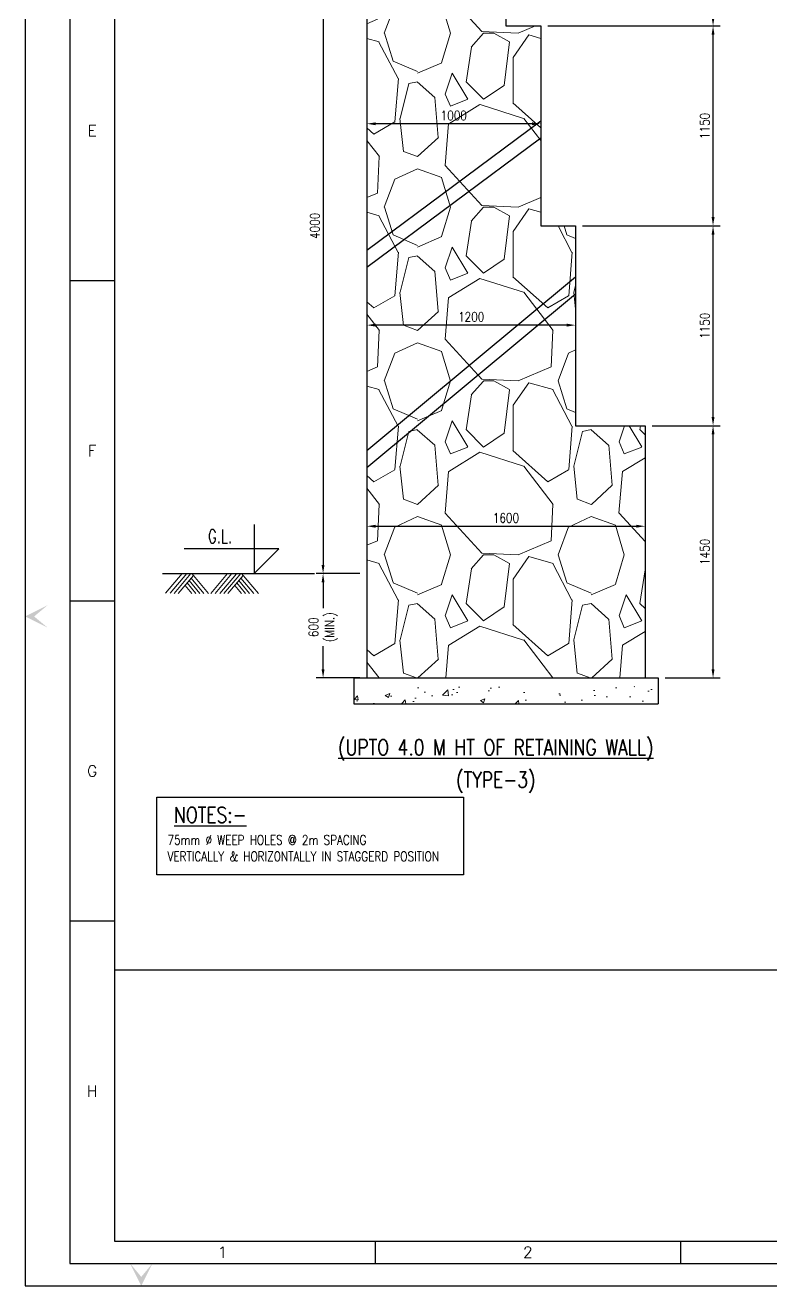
# Model space of a CAD drawing. Extents: x -69352 to 1013721, y -547461 to -186867.
# Drawn here: x 637272 to 658711, y -348663 to -312411 of the extents above; entities that cross this region are included whole.
import ezdxf
from ezdxf.enums import TextEntityAlignment as Align
from ezdxf.lldxf.tags import DXFTag

# ---------------------------------------------------------------- set-up
doc = ezdxf.new("R2010")
doc.units = 0
doc.header["$LTSCALE"] = 500
doc.header["$MEASUREMENT"] = 0
doc.header["$PDMODE"] = 35
doc.header["$PDSIZE"] = -15
doc.layers.get('DEFPOINTS').update_dxf_attribs({"color": 4})
for name, color, linetype in [('BENOS', 4, 'Continuous'), ('FOOT', 4, 'Continuous'), ('PNA', 10, 'Continuous'), ('S-DIM-1', 5, 'Continuous'), ('S-TEXT', 2, 'Continuous'), ('S-TEXT-1 @ 1', 4, 'Continuous'), ('S-TITIL', 6, 'Continuous')]:
    doc.layers.add(name, color=color, linetype=linetype)
doc.layers.add('hatch', color=7, linetype='Continuous', lineweight=5)
doc.layers.add('RIDE-PROFILE', color=8, linetype='Continuous', lineweight=25)
doc.styles.add('ROMANS', font='simplex.shx', dxfattribs={"width": 0.8, "height": 275})
tags = doc.linetypes.add('HIDDEN', pattern=[0.375, 0.25, -0.125]).pattern_tags.tags
tags[6:7] = [DXFTag(74, 4), DXFTag(75, 0), DXFTag(340, '0'), DXFTag(46, 1.0), DXFTag(50, 0.0), DXFTag(44, 0.0), DXFTag(45, 0.0)]
tags[4:5] = [DXFTag(74, 4), DXFTag(75, 0), DXFTag(340, '0'), DXFTag(46, 1.0), DXFTag(50, 0.0), DXFTag(44, 0.0), DXFTag(45, 0.0)]
doc.dimstyles.new('dim20', dxfattribs={"dimtxt": 250, "dimasz": 250, "dimexe": 200, "dimexo": 200, "dimgap": 100, "dimtad": 1, "dimdec": 0, "dimlfac": 0.2, "dimzin": 0, "dimdsep": 46, "dimtxsty": 'ROMANS', "dimcen": 0, "dimclrd": 5, "dimclre": 5, "dimclrt": 4, "dimadec": 0, "dimazin": 0, "dimtfac": 1, "dimtdec": 0, "dimtix": 1, "dimtofl": 0, "dimtmove": 2, "dimatfit": 3, "dimfxl": 0, "dimtolj": 1, "dimtzin": 0, "dimlwd": -1, "dimlwe": -1, "dimarcsym": 0})

# ---------------------------------------------------------------- blocks, each defined once
blk = doc.blocks.new('*D228')
at = {"layer": 'DEFPOINTS', "color": 0}
for p in [(647096, -326820), (655096, -326820), (655096, -326820)]:
    blk.add_point(p, dxfattribs=at)
at = {"layer": 'S-DIM-1', "color": 5}
for p, q in [((647096, -326620), (647096, -326620)), ((655096, -326620), (655096, -326620)), ((647346, -326820), (654846, -326820))]:
    blk.add_line(p, q, dxfattribs=at)
for points in [[(647346, -326778), (647346, -326861), (647096, -326820)], [(654846, -326861), (654846, -326778), (655096, -326820)]]:
    blk.add_solid(points, dxfattribs=at)
at = {"layer": 'S-DIM-1', "color": 4, "insert": (651096, -326582), "char_height": 275, "attachment_point": 5, "style": 'ROMANS'}
blk.add_mtext('\\A1;1600', dxfattribs=at)
blk = doc.blocks.new('*D229')
at = {"layer": 'DEFPOINTS', "color": 0}
for p in [(647096, -321036), (647096, -321036), (653096, -321036)]:
    blk.add_point(p, dxfattribs=at)
at = {"layer": 'S-DIM-1', "color": 5}
for p, q in [((647096, -320836), (647096, -320836)), ((652846, -321036), (647346, -321036)), ((653096, -320836), (653096, -320836))]:
    blk.add_line(p, q, dxfattribs=at)
for points in [[(647346, -320994), (647346, -321078), (647096, -321036)], [(652846, -321078), (652846, -320994), (653096, -321036)]]:
    blk.add_solid(points, dxfattribs=at)
at = {"layer": 'S-DIM-1', "color": 4, "insert": (650096, -320799), "char_height": 275, "attachment_point": 5, "style": 'ROMANS'}
blk.add_mtext('\\A1;1200', dxfattribs=at)
blk = doc.blocks.new('*D230')
at = {"layer": 'DEFPOINTS', "color": 0}
for p in [(647096, -315245), (647096, -315245), (652096, -315245)]:
    blk.add_point(p, dxfattribs=at)
at = {"layer": 'S-DIM-1', "color": 5}
for p, q in [((647096, -315045), (647096, -315045)), ((651846, -315245), (647346, -315245)), ((652096, -315045), (652096, -315045))]:
    blk.add_line(p, q, dxfattribs=at)
for points in [[(647346, -315204), (647346, -315287), (647096, -315245)], [(651846, -315287), (651846, -315204), (652096, -315245)]]:
    blk.add_solid(points, dxfattribs=at)
at = {"layer": 'S-DIM-1', "color": 4, "insert": (649596, -315008), "char_height": 275, "attachment_point": 5, "style": 'ROMANS'}
blk.add_mtext('\\A1;1000', dxfattribs=at)
blk = doc.blocks.new('*D231')
at = {"layer": 'DEFPOINTS', "color": 0}
for p in [(655096, -323931), (657051, -323931), (655471, -331181)]:
    blk.add_point(p, dxfattribs=at)
at = {"layer": 'S-DIM-1', "color": 5}
for p, q in [((655296, -323931), (657251, -323931)), ((657051, -330931), (657051, -324181)), ((655671, -331181), (657251, -331181))]:
    blk.add_line(p, q, dxfattribs=at)
for points in [[(657093, -324181), (657010, -324181), (657051, -323931)], [(657010, -330931), (657093, -330931), (657051, -331181)]]:
    blk.add_solid(points, dxfattribs=at)
at = {"layer": 'S-DIM-1', "color": 4, "insert": (656814, -327556), "char_height": 275, "attachment_point": 5, "rotation": 90, "style": 'ROMANS'}
blk.add_mtext('\\A1;1450', dxfattribs=at)
blk = doc.blocks.new('*D232')
at = {"layer": 'DEFPOINTS', "color": 0}
for p in [(653096, -318181), (657051, -318181), (655096, -323931)]:
    blk.add_point(p, dxfattribs=at)
at = {"layer": 'S-DIM-1', "color": 5}
for p, q in [((653296, -318181), (657251, -318181)), ((657051, -323681), (657051, -318431)), ((655296, -323931), (657251, -323931))]:
    blk.add_line(p, q, dxfattribs=at)
for points in [[(657093, -318431), (657010, -318431), (657051, -318181)], [(657010, -323681), (657093, -323681), (657051, -323931)]]:
    blk.add_solid(points, dxfattribs=at)
at = {"layer": 'S-DIM-1', "color": 4, "insert": (656814, -321056), "char_height": 275, "attachment_point": 5, "rotation": 90, "style": 'ROMANS'}
blk.add_mtext('\\A1;1150', dxfattribs=at)
blk = doc.blocks.new('*D233')
at = {"layer": 'DEFPOINTS', "color": 0}
for p in [(652096, -312431), (657051, -312431), (653096, -318181)]:
    blk.add_point(p, dxfattribs=at)
at = {"layer": 'S-DIM-1', "color": 5}
for p, q in [((652296, -312431), (657251, -312431)), ((657051, -317931), (657051, -312681)), ((653296, -318181), (657251, -318181))]:
    blk.add_line(p, q, dxfattribs=at)
for points in [[(657093, -312681), (657010, -312681), (657051, -312431)], [(657010, -317931), (657093, -317931), (657051, -318181)]]:
    blk.add_solid(points, dxfattribs=at)
at = {"layer": 'S-DIM-1', "color": 4, "insert": (656814, -315306), "char_height": 275, "attachment_point": 5, "rotation": 90, "style": 'ROMANS'}
blk.add_mtext('\\A1;1150', dxfattribs=at)
blk = doc.blocks.new('*D234')
at = {"layer": 'DEFPOINTS', "color": 0}
for p in [(657051, -308181), (658127, -308181), (652096, -312431)]:
    blk.add_point(p, dxfattribs=at)
at = {"layer": 'S-DIM-1', "color": 5}
for p, q in [((657927, -308181), (656851, -308181)), ((657051, -312181), (657051, -308431)), ((652296, -312431), (657251, -312431))]:
    blk.add_line(p, q, dxfattribs=at)
for points in [[(657093, -308431), (657010, -308431), (657051, -308181)], [(657010, -312181), (657093, -312181), (657051, -312431)]]:
    blk.add_solid(points, dxfattribs=at)
at = {"layer": 'S-DIM-1', "color": 4, "insert": (656814, -310306), "char_height": 275, "attachment_point": 5, "rotation": 90, "style": 'ROMANS'}
blk.add_mtext('\\A1;850', dxfattribs=at)
blk = doc.blocks.new('*D235')
at = {"layer": 'DEFPOINTS', "color": 0}
for p in [(647096, -308181), (645837, -328181), (647096, -328181)]:
    blk.add_point(p, dxfattribs=at)
at = {"layer": 'S-DIM-1', "color": 5}
for p, q in [((646896, -308181), (645637, -308181)), ((645837, -308431), (645837, -327931)), ((646896, -328181), (645637, -328181))]:
    blk.add_line(p, q, dxfattribs=at)
for points in [[(645878, -308431), (645795, -308431), (645837, -308181)], [(645795, -327931), (645878, -327931), (645837, -328181)]]:
    blk.add_solid(points, dxfattribs=at)
at = {"layer": 'S-DIM-1', "color": 4, "insert": (645599, -318181), "char_height": 275, "attachment_point": 5, "rotation": 90, "style": 'ROMANS'}
blk.add_mtext('\\A1;4000', dxfattribs=at)
blk = doc.blocks.new('*D221')
at = {"layer": 'DEFPOINTS', "color": 0}
for p in [(647096, -328181), (645837, -331181), (647096, -331181)]:
    blk.add_point(p, dxfattribs=at)
at = {"layer": 'S-DIM-1', "color": 5}
for p, q in [((646896, -328181), (645637, -328181)), ((645837, -328431), (645837, -329178)), ((645837, -330931), (645837, -330268)), ((646896, -331181), (645637, -331181))]:
    blk.add_line(p, q, dxfattribs=at)
for points in [[(645878, -328431), (645795, -328431), (645837, -328181)], [(645795, -330931), (645878, -330931), (645837, -331181)]]:
    blk.add_solid(points, dxfattribs=at)
at = {"layer": 'S-DIM-1', "color": 4, "insert": (645837, -329723), "char_height": 275, "attachment_point": 5, "rotation": 90, "style": 'ROMANS'}
blk.add_mtext('\\A1;600\\P(MIN.)', dxfattribs=at)
blk = doc.blocks.new('FOLDER')
at = {"layer": 'PNA'}
for points in [[(-1250, 2500), (0, 0), (0, 1000)], [(1250, 2500), (0, 0), (0, 1000)]]:
    blk.add_solid(points, dxfattribs=at)
blk = doc.blocks.new('SHEET')
at = {"color": 1}
blk.add_line((762042, -118391, -8), (676135, -118391, -8), dxfattribs=at)
at = {"elevation": -8, "flags": 128}
blk.add_lwpolyline([(674017, -125881), (763101, -125881), (763101, -63214), (674017, -63214)], close=True, dxfattribs=at)
at = {"layer": 'PNA'}
for p, q in [((675076, -102021, -8), (676135, -102021, -8)), ((675076, -109621, -8), (676135, -109621, -8)), ((675076, -117221, -8), (676135, -117221, -8)), ((682323, -124822, -8), (682323, -125351, -8)), ((689570, -124822, -8), (689570, -125351, -8))]:
    blk.add_line(p, q, dxfattribs=at)
at = {"layer": 'PNA', "color": 1, "elevation": -8}
for points in [[(675076, -125351), (762572, -125351), (762572, -63743), (675076, -63743)], [(676135, -124822), (762042, -124822), (762042, -64273), (676135, -64273)]]:
    blk.add_lwpolyline(points, close=True, dxfattribs=at)
at = {"layer": 'PNA', "xscale": 0.2118545526379952, "yscale": 0.2118545526379952, "zscale": 0.2118545526379952, "rotation": 270}
blk.add_blockref('FOLDER', (674017, -109992, -8), dxfattribs=at)
at = {"layer": 'PNA', "xscale": 0.2118545530764889, "yscale": 0.2118545530764889, "zscale": 0.2118545530764889}
blk.add_blockref('FOLDER', (676771, -125881, -8), dxfattribs=at)
at = {"layer": 'PNA', "style": 'ROMANS'}
for s, p in [('E', (675605, -98461, -8)), ('F', (675605, -106061, -8)), ('G', (675605, -113661, -8)), ('H', (675605, -121262, -8)), ('1', (678700, -125086, -8)), ('2', (685947, -125086, -8))]:
    blk.add_text(s, height=265, dxfattribs=at).set_placement(p, align=Align.MIDDLE)

msp = doc.modelspace()

# ---------------------------------------------------------------- hatches: boundary and pattern name
at = {"layer": 'hatch'}
h = msp.add_hatch(dxfattribs=at)
h.set_pattern_fill('GRAVEL', color=256, scale=5000, angle=90, style=0)
h.set_pattern_definition([(318.0128, (138516.4, -374073.97), (45000.0067, -39999.99116), [672.68, -66595.44]), (274.9697, (139016.41, -374523.97), (-4999.956535, 60000.00526), [1154.34, -114279.625]), (222.5104, (139116.4, -375673.97), (55000.04337, 49999.9536), [813.94, -80580.16]), (357.2737, (140366.41, -377623.97), (-100000.00147, 4999.98009), [1051.19, -104067.79]), (22.8337, (141416.41, -377673.97), (-59999.98206, -25000.04953), [1030.775, -102046.865]), (87.2737, (142366.41, -377273.97), (-4999.98009, -100000.00147), [1051.19, -104067.79]), (127.6942, (142416.41, -376223.97), (49999.952026, -65000.03673), [1390.145, -137624.245]), (162.2553, (141566.41, -375123.97), (-109999.981156, 35000.053814), [1312.44, -129931.605]), (211.4296, (140316.41, -374723.97), (-64999.97518, -40000.04117), [1054.75, -104420.365]), (265.2364, (139416.4, -375273.97), (4999.95766, 55000.00473), [1204.16, -59003.815]), (312.3974, (139316.41, -376473.97), (54999.96041, -60000.036755), [1557.24, -154166.875]), (228.8141, (140416.4, -372673.97), (-29999.98657, -35000.01473), [531.505, -52619.22]), (261.4692, (140066.4, -373073.97), (10000.03955, 64999.99142), [1011.185, -100107.555]), (315, (139916.4, -374074), (5000.002, -9e-13), [707.105, -6363.96]), (293.1986, (139316.4, -374424), (-10000.0066, 24999.99865), [380.79, -37698.075]), (21.8014, (139466.4, -374774), (-15000.0014, -4999.9996), [538.515, -26387.31]), (120.9638, (139966.4, -374574), (-10000.0124, 14999.9901), [874.645, -28280.115]), (251.5651, (139516.4, -373824), (4999.992, 10000.002), [632.455, -15178.935]), (106.3895, (139466.4, -377673.97), (-14999.96355, 50000.01099), [886, -87714.225]), (160.3462, (139216.4, -376823.97), (55000.01068, -19999.97624), [743.305, -73587.04]), (23.1986, (138516.4, -373824), (-24999.99865, -10000.0066), [761.575, -37317.29]), (73.6105, (139216.4, -373523.97), (-14999.96355, -50000.01099), [886, -87714.225]), (69.444, (142566.4, -377673.97), (-9999.98, -25000.0092), [854.4, -41865.62]), (24.7751, (142866.4, -376873.97), (-55000.0171, -24999.96095), [715.89, -70873.215]), (156.8014, (143516.4, -373774), (-24999.99865, 10000.0066), [761.575, -37317.29]), (107.354, (142816.4, -373473.97), (19999.97251, -65000.0101), [838.155, -82977.12]), (159.444, (143516.4, -376223.97), (25000.0092, -9999.98), [427.2, -42292.82]), (191.3099, (143516.4, -374074), (-20000.0038, -4999.9882), [254.95, -25240.145]), (255.9638, (143266.4, -374124), (4999.9903, 15000.0027), [1030.775, -19584.75]), (276.009, (143016.4, -375123.97), (-4999.99659, 49999.99875), [955.25, -94569.615]), (33.6901, (140416.4, -374574), (-9999.9978, -5000.0067), [721.11, -17306.645]), (83.1572, (141016.41, -374173.97), (10000.03999, 84999.99683), [1258.97, -124637.815]), (150.9454, (141166.4, -372923.97), (35000.00192, -20000.00014), [514.78, -50963.37]), (180, (140716.4, -372674), (-5000, -5000), [300, -4700]), (210.2564, (142866.4, -375223.97), (35000.01228, 19999.97443), [694.62, -68767.6]), (138.0128, (142266.4, -375573.97), (-45000.0067, 39999.99116), [1345.36, -65922.76]), (90, (141266.4, -374674), (-5000, 5000), [1300, -3700]), (55.3048, (141266.4, -373373.97), (-35000.04305, -49999.9713), [790.57, -78266.37]), (344.0546, (141716.4, -372724), (20000.0006, -4999.99945), [728.01, -35672.54]), (297.646, (142416.41, -372923.97), (50000.03857, -94999.97904), [1185.325, -117347.37]), (265.4261, (142966.41, -373973.97), (-4999.974006, -65000.00279), [1253.995, -124145.37])])
h.paths.add_polyline_path([(655096, -331181.128), (655096, -323931.128), (653096, -323931.128), (653096, -318181.128), (652096, -318181.128), (652096, -312431.128), (651096, -312431.128), (651096, -308181.128), (647096, -308181.128), (647096, -331181.128)])
h.paths.add_polyline_path([(649660.583, -320592.285), (649660.583, -321004.785), (650531.417, -321004.785), (650531.417, -320592.285)], flags=24)
h.paths.add_polyline_path([(649160.583, -314801.529), (649160.583, -315214.029), (650031.417, -315214.029), (650031.417, -314801.529)], flags=24)
h.paths.add_polyline_path([(650660.583, -326376.024), (650660.583, -326788.524), (651531.417, -326788.524), (651531.417, -326376.024)], flags=24)
h = msp.add_hatch(dxfattribs=at)
h.set_pattern_fill('AR-CONC', color=256, scale=7.5, style=0)
h.set_pattern_definition([(50, (675741.6, -284997.8), (1366.385, -119.543), [142.875, -1571.625]), (355, (675741.6, -284997.8), (-264.32, 1432.925), [114.3, -1257.3]), (100.451, (675855.4, -285007.8), (1102.07, 1313.375), [121.425, -1335.675]), (46.1842, (675741.6, -284616.8), (2033.093, -315.32), [214.31, -2357.44]), (96.6356, (675911, -284643.1), (1780.53, 1855.69), [182.14, -2003.51]), (351.184, (675741.6, -284616.8), (1780.535, 1855.69), [171.45, -1885.95]), (21, (675932.1, -284712.1), (1137.112, -766.991), [142.875, -1571.625]), (326, (675932, -284712.1), (463.515, 1381.41), [114.3, -1257.3]), (71.4514, (676026.8, -284776), (1600.624, 614.42), [121.425, -1335.675]), (37.5, (675741.56, -284997.83), (23.1645, 634.163), [0, -1242.06, 0, -1276.35, 0, -1262.062]), (7.5, (675741.56, -284997.8), (501.1475, 751.354), [0, -727.71, 0, -1213.485, 0, -481.0125]), (327.5, (675316.75, -284997.83), (1016.9295, -42.9656), [0, -476.25, 0, -1485.9, 0, -1971.675]), (317.5, (675126.25, -284997.8), (1110.969, 190.699), [0, -619.125, 0, -986.79, 0, -1400.175])])
h.paths.add_polyline_path([(655471, -331931.128), (655471, -331431.128), (646740.13, -331431.128), (646740.13, -331931.128)])

# ---------------------------------------------------------------- linework, layer by layer
at = {"color": 2}
msp.add_lwpolyline([(643856.395, -326765.79), (643856.395, -328181.128), (644563.502, -327474.022), (641842.298, -327474.022)], dxfattribs=at)
at = {"layer": 'BENOS'}
for p, q in [((647096, -307681.128), (647096, -331181.128)), ((651096, -307681.128), (651096, -312431.128)), ((651096, -312431.128), (652096, -312431.128)), ((652096, -312431.128), (652096, -318181.128)), ((652096, -318181.128), (653096, -318181.128)), ((653096, -318181.128), (653096, -323931.128)), ((653096, -323931.128), (655096, -323931.128)), ((655096, -323931.128), (655096, -331181.128)), ((646721, -331181.128), (646721, -331931.128)), ((646721, -331181.128), (655471, -331181.128)), ((655471, -331181.128), (655471, -331931.128)), ((646721, -331931.128), (655471, -331931.128))]:
    msp.add_line(p, q, dxfattribs=at)
at = {"layer": 'BENOS', "color": 2}
msp.add_line((641223.94, -328181.128), (645586.769, -328181.128), dxfattribs=at)
at = {"layer": 'FOOT', "linetype": 'Continuous'}
msp.add_lwpolyline([(641052.195, -334614.662), (649876.346, -334614.662), (649876.346, -336840.754), (641052.195, -336840.754)], close=True, dxfattribs=at)
at = {"layer": 'hatch'}
for p, q in [((641786.175, -328177.757), (641304.769, -328747.545)), ((641917.518, -328181.128), (641438.962, -328747.545)), ((642037.057, -328181.128), (641555.652, -328750.917)), ((642109.22, -328233.831), (641672.342, -328750.917)), ((641983.779, -328382.302), (642295.216, -328750.917)), ((642042.124, -328313.245), (642411.906, -328750.917)), ((642065.425, -328181.995), (642546.098, -328750.917)), ((643092.549, -328181.128), (642611.144, -328750.917)), ((643216.442, -328181.128), (642735.036, -328750.917)), ((643347.785, -328184.5), (642869.229, -328750.917)), ((643467.324, -328181.128), (642985.919, -328750.917)), ((643539.487, -328233.831), (643102.609, -328750.917)), ((643414.046, -328382.302), (643725.483, -328750.917)), ((643472.391, -328313.245), (643842.173, -328750.917)), ((643495.692, -328181.995), (643976.365, -328750.917)), ((641867.089, -328520.416), (642061.836, -328750.917)), ((641925.434, -328451.359), (642178.526, -328750.917)), ((643297.356, -328520.416), (643492.103, -328750.917)), ((643355.701, -328451.359), (643608.793, -328750.917))]:
    msp.add_line(p, q, dxfattribs=at)
at = {"layer": 'RIDE-PROFILE', "color": 2, "linetype": 'HIDDEN', "ltscale": 150}
for p, q in [((652096, -315165.626), (647096, -318892.299)), ((652096, -315656.157), (647096, -319382.83)), ((653096, -319652.624), (647096, -324652.384)), ((653096, -320143.155), (647096, -325142.915))]:
    msp.add_line(p, q, dxfattribs=at)
at = {"layer": 'S-DIM-1'}
msp.add_line((647096, -328181.128), (647096, -331181.128), dxfattribs=at)

# ---------------------------------------------------------------- block references
at = {"xscale": 1.211507295708977, "yscale": 1.211507295708977, "zscale": 1.211507295708977}
msp.add_blockref('SHEET', (-179304.157, -196157.673, 9.11), dxfattribs=at)

# ---------------------------------------------------------------- texts
at = {"layer": 'S-TEXT', "color": 2, "ltscale": 11, "style": 'ROMANS', "width": 0.7}
msp.add_text('G.L.', height=400, dxfattribs=at).set_placement((642528.853, -327310.197))
at = {"layer": 'S-TEXT-1 @ 1', "linetype": 'ByBlock', "style": 'ROMANS', "width": 0.8}
for s, p in [('75mm %%C WEEP HOLES @ 2m SPACING ', (641363.437, -335842.743)), ('VERTICALLY & HORIZONTALLY IN STAGGERD POSITION', (641363.437, -336313.47))]:
    msp.add_text(s, height=275, dxfattribs=at).set_placement(p, align=Align.MIDDLE_LEFT)
at = {"layer": 'S-TITIL', "style": 'ROMANS', "width": 0.8}
for s, p in [('%%U(UPTO 4.0 M HT OF RETAINING WALL)', (650804.677, -333210.765)), ('(TYPE-3)', (650804.677, -334142.637))]:
    msp.add_text(s, height=450, dxfattribs=at).set_placement(p, align=Align.MIDDLE)
msp.add_text('%%UNOTES:-', height=450, dxfattribs=at).set_placement((642596.71, -335344.686), align=Align.CENTER)

# ---------------------------------------------------------------- dimensions: what is measured, and where the dimension line sits
at = {"layer": 'S-DIM-1'}
for base, p1, p2, picture, middle in [((645836.769, -328181.128), (647096, -308181.128), (647096, -328181.128), '*D235', (645599.269, -318181.128)), ((657051.476, -308181.128), (652096, -312431.128), (658126.976, -308181.128), '*D234', (656813.976, -310306.128)), ((657051.476, -312431.128), (653096, -318181.128), (652096, -312431.128), '*D233', (656813.976, -315306.128)), ((657051.476, -318181.128), (655096, -323931.128), (653096, -318181.128), '*D232', (656813.976, -321056.128)), ((657051.476, -323931.128), (655471, -331181.128), (655096, -323931.128), '*D231', (656813.976, -327556.128))]:
    dim = msp.add_linear_dim(base=base, p1=p1, p2=p2, angle=90, dimstyle='dim20', dxfattribs=at)
    dim.commit()
    dim.dimension.update_dxf_attribs({"geometry": picture, "text_midpoint": middle})
for base, p1, p2, picture, middle in [((647096, -315245.279), (652096, -315245.279), (647096, -315245.279), '*D230', (649596, -315007.779)), ((647096, -321036.035), (653096, -321036.035), (647096, -321036.035), '*D229', (650096, -320798.535)), ((655096, -326819.774), (647096, -326819.774), (655096, -326819.774), '*D228', (651096, -326582.274))]:
    dim = msp.add_linear_dim(base=base, p1=p1, p2=p2, dimstyle='dim20', dxfattribs=at)
    dim.commit()
    dim.dimension.update_dxf_attribs({"geometry": picture, "text_midpoint": middle})
dim = msp.add_linear_dim(base=(645836.769, -331181.128), p1=(647096, -328181.128), p2=(647096, -331181.128), angle=90, text='<>\\X(MIN.)', dimstyle='dim20', dxfattribs=at)
dim.commit()
dim.dimension.update_dxf_attribs({"geometry": '*D221', "text_midpoint": (645836.769, -329722.795), "dimtype": 160})

doc.saveas('drawing.dxf')
